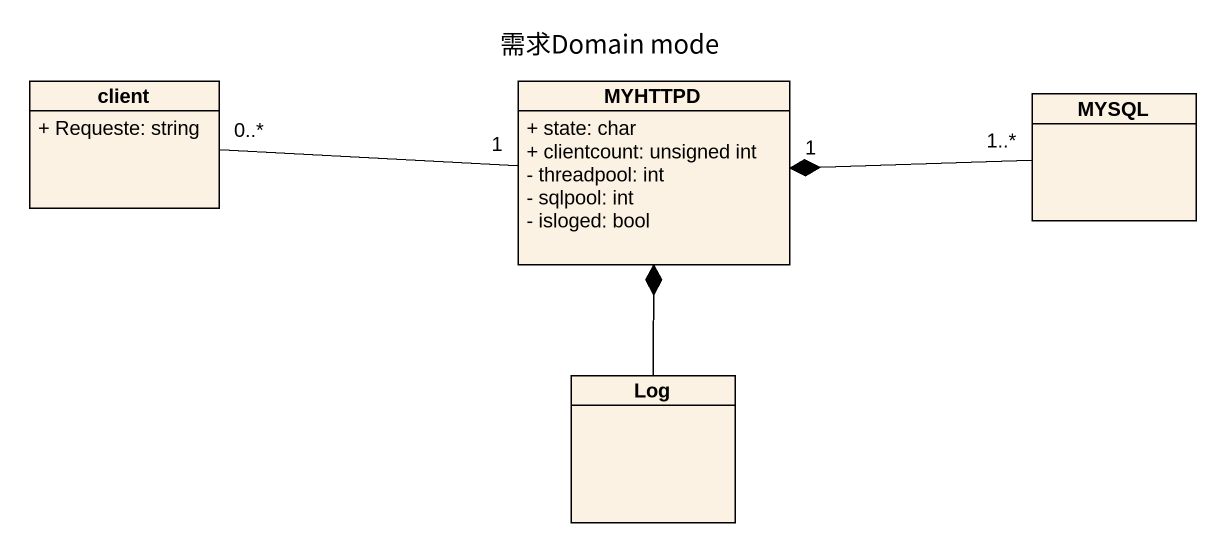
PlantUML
@startuml
title 需求Domain mode
hide circle
hide empty members
skinparam classAttributeIconSize 0
class client {
  + Requeste: string
}
class MYHTTPD {
  + state: char
  + clientcount: unsigned int
  - threadpool: int
  - sqlpool: int
  - isloged: bool
}
class MYSQL
class Log
client "0..*" -right- "1" MYHTTPD
MYSQL "1..*" -left-* "1" MYHTTPD
Log -up-* MYHTTPD
@enduml
